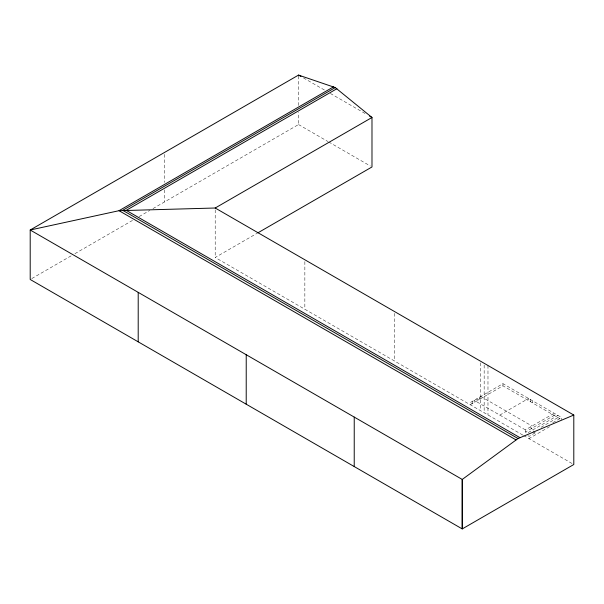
<?xml version="1.0" encoding="UTF-8"?>
<svg xmlns="http://www.w3.org/2000/svg" width="604" height="604" viewBox="0 0 604 604"><rect width="100%" height="100%" fill="white"/><g stroke="black" fill="none" stroke-linecap="round" stroke-linejoin="round"><path stroke-width="0.45" stroke-dasharray="3.02 2.27" d="M525.382 432.034L525.382 429.874L554.178 413.249L554.178 415.409L525.382 432.034L527.254 433.121L557.922 415.409L557.922 417.575L541.199 427.232M31.823 278.542L71.672 255.537M74.926 253.657L132.661 220.324M139.162 216.572L149.732 210.464M152.986 208.591L298.535 124.545L298.535 112.412M522.792 435.069L215.205 257.478L256.851 233.438M560.036 418.791L502.958 385.835L470.418 404.627L470.418 402.46L502.958 383.676L561.667 417.575L561.667 419.735M499.772 415.091L528.568 398.459L528.568 400.626L530.44 399.546L530.44 401.705L532.313 400.626L532.313 402.785M527.881 435.643L529.127 436.36L536.714 431.981M552.811 422.687L561.667 417.575M549.595 426.703L529.127 438.519L529.127 436.36M303.442 77.908L324.658 90.155M330.373 93.454L365.465 113.718M298.542 124.552L327.919 141.517M328.742 141.985L370.358 166.017M480.814 396.458L532.041 426.031M525.382 429.874L474.163 400.301L474.163 402.46L472.29 401.381L472.29 403.548L470.418 402.46M523.6 435.537L572.184 463.585M530.705 426.801L531.361 428.583L533.234 429.663L533.234 431.83L535.106 432.909L535.106 435.069M479.485 397.228L480.142 399.01L478.27 397.93L478.27 400.09L476.397 399.01L476.397 401.177M502.958 383.676L502.958 385.835M487.979 365.495L487.979 414.971M484.159 365.148L484.151 412.759M480.225 362.876L480.225 410.478M394.51 313.385L394.503 360.996M304.861 261.63L304.846 309.24M298.535 76.006L298.542 105.881M215.205 209.867L215.198 257.478M164.363 154.405L164.371 182.416M164.363 189.875L164.371 202.015"/><path stroke-width="0.91" d="M369.542 116.074L371.988 117.486L215.198 208.01L119.041 210.69L30.2 230.003L462.249 479.448L462.241 528.923L573.8 464.514L573.8 415.046L518.021 438.549L462.249 479.448L462.241 528.923L30.2 279.478L30.2 230.003L298.542 75.077L335.265 87.588L371.988 117.486L371.988 166.961L257.666 232.963M333.619 86.802L119.041 210.69L516.012 439.878M335.265 87.588L122.703 210.313L518.021 438.549M336.919 88.705L126.221 210.351L519.901 437.636M298.542 75.077L300.988 76.489M215.198 208.01L573.8 415.046M354.238 417.085L354.223 466.567M246.228 354.729L246.213 404.204M138.21 292.366L138.203 341.849"/></g></svg>
